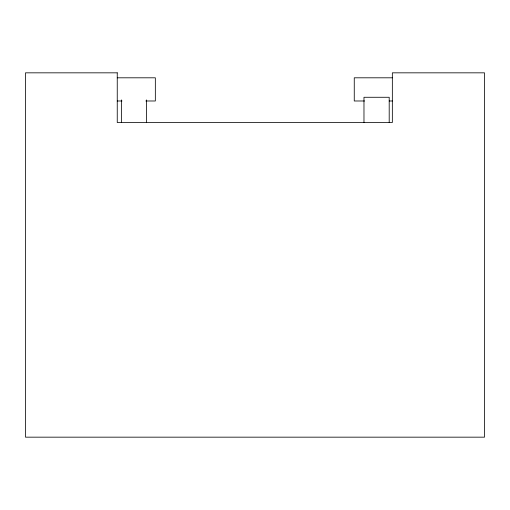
<?xml version="1.0" encoding="UTF-8"?>
<svg xmlns="http://www.w3.org/2000/svg" width="510" height="510" viewBox="0 0 510 510"><rect width="100%" height="100%" fill="white"/><g stroke="black" fill="none" stroke-linecap="round" stroke-linejoin="round"><path stroke-width="0.76" d="M117.249 77.807L155.34 77.807L155.34 100.986L145.822 100.986M392.343 77.807L354.259 77.807L354.259 100.986L364.573 100.986M117.249 100.986L122.011 100.986M389.168 100.986L392.343 100.986M389.2 122.515L389.2 97.276L363.974 97.276L363.974 122.515M146.6 99.928L146.6 122.515M121.374 99.928L121.374 122.515M117.249 72.834L25.5 72.834L25.5 437.166L484.5 437.166L484.5 72.834L392.343 72.834L392.343 122.515L117.249 122.515L117.249 72.834"/></g></svg>
